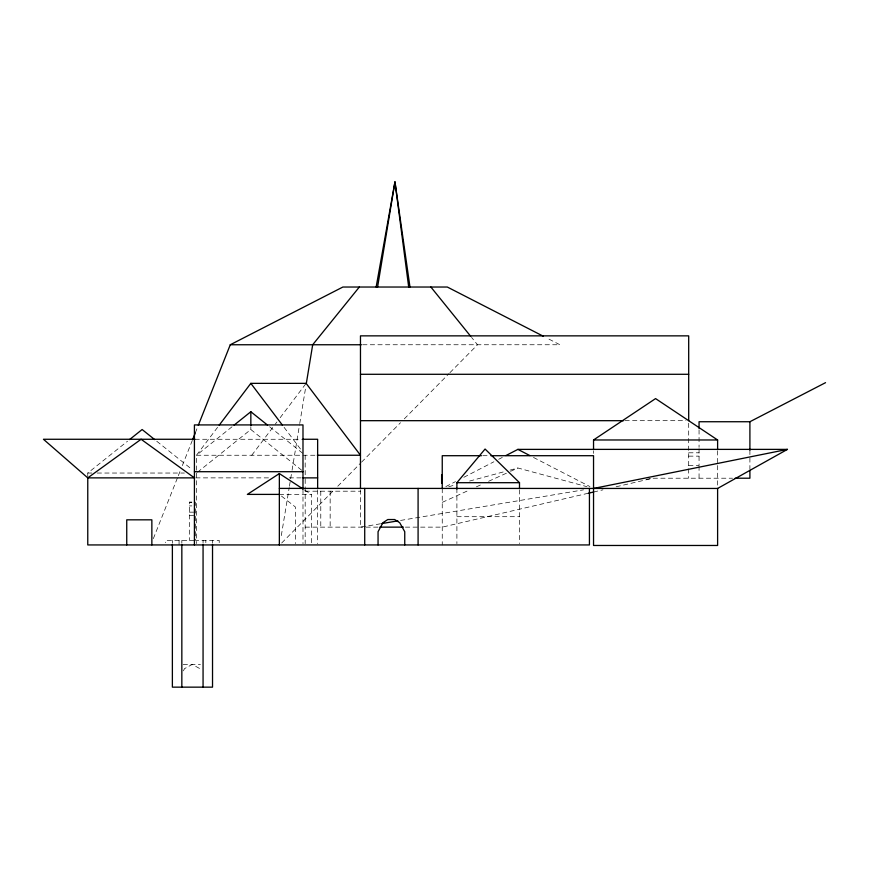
<?xml version="1.0" encoding="UTF-8"?>
<svg xmlns="http://www.w3.org/2000/svg" width="869" height="869" viewBox="0 0 869 869"><rect width="100%" height="100%" fill="white"/><g stroke="black" fill="none" stroke-linecap="round" stroke-linejoin="round"><path stroke-width="0.65" stroke-dasharray="4.34 3.26" d="M281.317 535.597L289.214 487.552M289.431 486.216L291.854 471.53M292.071 470.205L299.523 424.822M299.751 423.485L305.888 386.118M153.335 538.639L177.819 476.951M178.319 475.691L180.317 470.65M182.316 465.621L192.31 440.442M195.308 432.881L197.795 426.592M183.424 670.857L184.478 668.663L192.201 664.459L199.935 668.663L201.184 670.857M217.576 427.352L196.481 455.247L196.481 470.498M251.771 455.247L274.485 425.202M275.299 424.126L276.918 421.986M280.166 417.696L306.127 383.359M281.686 543.006L333.968 490.073M337.769 486.227L360.592 463.134M361.537 462.167L400.511 422.703M404.313 418.858L448.991 373.627M449.946 372.66L477.515 344.754L471.574 337.411M87.769 476.657L87.769 473.04L127.493 441.246M232.023 426.788L196.481 455.247L315.979 455.247M197.524 472.204L250.837 429.525L250.837 426.983M445.84 486.597L455.454 481.632M463.85 477.298L493.874 461.787M498.676 459.31L502.282 457.442M442.245 502.358L469.086 490.17M476.408 486.836L481.285 484.62M488.606 481.296L509.343 471.878M510.57 471.324L517.891 468L587.009 486.694M448.762 486.694L455.28 484.935M469.629 481.046L504.846 471.519M510.06 470.107L517.891 468M588.27 493.244L442.245 527.135L404.715 527.135M593.538 492.017L602.967 489.834M616.143 486.77L653.032 478.211L732.513 478.211M380.513 523.79L360.472 527.135L360.472 489.41M400.555 520.433L583.566 489.834M646.351 479.33L650.36 478.656M362.677 344.754L559.929 344.754L546.753 337.998M624.952 420.683L685.978 420.683M195.004 439.269L301.467 439.269M688.693 452.803L699.056 452.803M482.762 455.704L488.172 455.704M688.693 456.138L699.056 456.138M688.693 465.523L699.056 465.523L699.056 448.632M87.769 473.04L91.799 473.04M97.165 473.04L184.402 473.04M195.764 477.874L269.053 477.874M289.203 477.874L301.391 477.874M305.182 491.191L360.472 491.191M279.351 494.396L311.341 494.396L311.341 543.603M191.821 502.065L189.323 502.065L189.323 540.42M189.323 502.608L191.821 502.608M189.323 505.91L191.821 505.91M189.323 512.156L194.33 512.156M189.323 515.447L194.33 515.447M456.898 516.697L519.499 516.697M305.182 527.135L378.46 527.135M194.33 540.42L165.686 540.42L165.686 542.68M183.163 664.459L200.402 664.459M533.501 457.442L589.932 486.597M304.726 490.094L311.341 494.396M281.48 496.08L295.341 506.953L295.341 543.581M269.651 426.788L303.096 453.575M250.837 429.525L303.096 471.367M156.757 441.246L192.299 469.694M284.098 427.352L301.13 449.881M749.904 450.272L749.904 468.804M717.609 450.739L717.609 464.187M717.609 465.534L717.609 487.064M699.056 429.807L699.056 447.285M699.056 466.11L699.056 478.211M688.693 423.257L688.693 467.663M688.693 468.847L688.693 478.211M593.538 450.739L593.538 453.433M519.499 489.747L519.499 543.592M456.898 488.454L456.898 543.592M442.245 488.454L442.245 544.939M330.155 491.191L330.155 527.135M320.78 491.191L320.78 527.135M317.641 489.942L317.641 543.592M305.182 455.247L305.182 478.374M305.182 479.21L305.182 543.668M302.988 489.334L302.988 543.592M219.216 542.68L219.216 540.42L195.579 540.42L195.579 502.065M212.525 540.42L212.525 543.114M205.834 540.42L205.834 542.68M203.064 540.42L203.064 543.125M196.481 473.04L196.481 543.581M181.838 540.42L181.838 543.125M179.068 540.42L179.068 544.939M172.377 540.42L172.377 543.114"/><path stroke-width="1.3" d="M306.322 383.457L312.688 344.754L359.332 287.031M377.581 287.031L394.961 181.849L409.972 287.031M376.147 287.031L394.961 181.849L408.691 287.031M192.809 439.182L195.308 432.881M198.295 425.332L230.274 344.754L342.886 287.031L447.318 287.031L543.158 336.151M219.194 425.202L250.837 383.359L306.127 383.359L360.472 455.247L317.326 455.247M456.898 489.236L456.898 482.697L485.076 449.034L519.499 482.697L519.499 488.454M129.579 439.573L142.125 429.525L154.671 439.573M234.109 425.115L250.837 411.732L267.554 425.115M593.538 449.403L593.538 439.975L655.574 398.599L717.609 439.975L717.609 449.392M302.521 488.66L279.351 473.583L247.361 494.396L279.351 494.396M279.351 488.4L717.609 488.454L787.444 449.382L517.891 449.382L505.877 455.584M699.056 428.46L699.056 421.737L749.904 421.737L825.55 382.664M588.27 493.244L593.744 491.973M593.538 488.454L787.444 449.382M381.849 523.562L397.883 520.879M230.274 344.754L361.319 344.754M360.472 374.289L688.693 374.289M360.472 420.683L623.594 420.683M195.004 439.269L43.45 439.269L87.769 477.874L194.417 477.874L141.093 439.269L87.769 477.874L87.769 544.939L589.432 544.939L589.432 488.4M302.814 439.269L317.641 439.269L317.641 488.595M593.538 439.975L717.609 439.975M481.415 455.704L442.245 455.704L442.245 488.454M490.876 455.704L593.538 455.704L593.538 545.471L717.609 545.471L717.609 488.411M194.417 471.704L302.988 471.704M302.988 477.874L317.641 477.874M735.185 478.211L749.904 478.211L749.904 470.14M456.898 482.697L519.499 482.697M379.818 527.135L403.368 527.135M517.891 449.382L529.894 455.584M430.872 287.031L470.726 336.357M250.837 383.359L282.468 425.202M749.904 421.737L749.904 450.272M688.693 420.683L688.693 335.858L360.472 335.858L360.472 488.53M441.626 474.908L441.626 483.142M418.087 488.4L418.087 544.939M404.748 544.939L404.748 531.709L399.707 522.703L394.656 519.532L387.824 519.532L382.947 522.703L378.058 531.709L378.058 544.939M364.719 488.4L364.719 544.939M302.988 489.334L302.988 424.919L194.417 424.919L194.417 544.939M279.351 473.583L279.351 544.939M250.837 411.732L250.837 425.712M212.525 544.461L212.525 687.151L172.377 687.151L172.377 544.461M203.064 544.461L203.064 687.151M181.838 544.461L181.838 687.151M151.858 544.939L151.858 519.825L126.744 519.825L126.744 544.939"/></g></svg>
